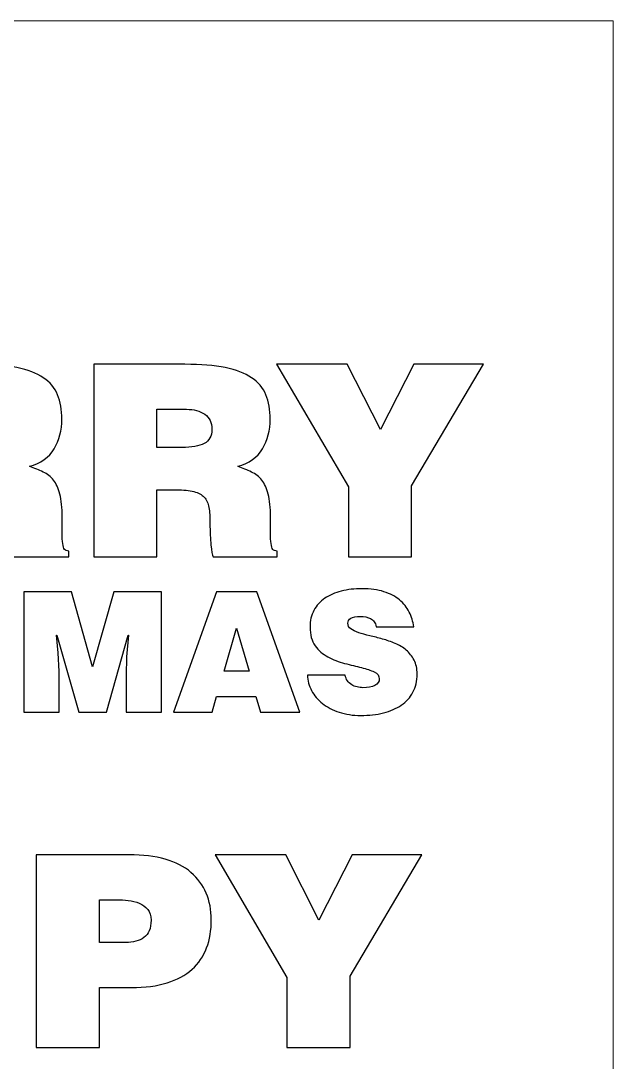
# Model space of a CAD drawing. Header units: millimetres. Extents: x -127 to 127, y -90 to 89.
# Drawn here: x 70.8 to 127, y -9.9 to 88.9 of the extents above; entities that cross this region are included whole.
import ezdxf

# ---------------------------------------------------------------- set-up
doc = ezdxf.new("R2010")
doc.units = ezdxf.units.MM
doc.header["$MEASUREMENT"] = 0
doc.layers.add('Layer 1', color=7, linetype='Continuous')

msp = doc.modelspace()

# ---------------------------------------------------------------- linework, layer by layer
at = {"layer": 'Layer 1', "color": 1, "lineweight": 20}
msp.add_lwpolyline([(-127, -88.9), (127, -88.9), (127, 88.9), (-127, 88.9), (-127, -88.9)], close=True, dxfattribs=at)
at = {"layer": 'Layer 1'}
for points, knots in [([(63.9618, 44.382), (63.9618, 44.382), (63.9618, 38.0066), (63.9618, 38.0066), (63.9618, 38.0066), (63.9618, 38.0066), (57.9674, 38.0066), (57.9674, 38.0066), (57.9674, 38.0066), (57.9674, 38.0066), (57.9674, 56.2946), (57.9674, 56.2946), (57.9674, 56.2946), (57.9674, 56.2946), (66.6034, 56.2946), (66.6034, 56.2946), (66.6034, 56.2946), (68.1274, 56.2946), (69.4059, 56.1888), (70.4388, 55.9771), (70.4388, 55.9771), (71.4717, 55.7654), (72.3057, 55.4479), (72.9407, 55.0246), (72.9407, 55.0246), (73.5757, 54.6013), (74.0287, 54.0594), (74.2996, 53.399), (74.2996, 53.399), (74.5705, 52.7386), (74.706, 51.9681), (74.706, 51.0876), (74.706, 51.0876), (74.706, 50.0377), (74.4605, 49.1022), (73.9694, 48.2809), (73.9694, 48.2809), (73.4783, 47.4596), (72.6994, 46.9051), (71.6326, 46.6172), (71.6326, 46.6172), (72.1067, 46.4309), (72.5385, 46.2489), (72.928, 46.0711), (72.928, 46.0711), (73.3175, 45.8933), (73.6434, 45.6393), (73.9059, 45.3091), (73.9059, 45.3091), (74.1684, 44.9789), (74.3716, 44.5344), (74.5155, 43.9756), (74.5155, 43.9756), (74.6594, 43.4168), (74.7314, 42.6802), (74.7314, 41.7658), (74.7314, 41.7658), (74.7314, 41.1731), (74.7314, 40.6736), (74.7314, 40.2672), (74.7314, 40.2672), (74.7314, 39.8608), (74.7483, 39.5306), (74.7822, 39.2766), (74.7822, 39.2766), (74.8161, 39.0226), (74.8753, 38.8406), (74.96, 38.7305), (74.96, 38.7305), (75.0447, 38.6204), (75.1801, 38.5654), (75.3664, 38.5654), (75.3664, 38.5654), (75.3664, 38.5654), (75.3664, 38.0066), (75.3664, 38.0066), (75.3664, 38.0066), (75.3664, 38.0066), (69.2958, 38.0066), (69.2958, 38.0066), (69.2958, 38.0066), (69.2111, 38.2098), (69.1392, 38.5908), (69.0799, 39.1496), (69.0799, 39.1496), (69.0206, 39.7084), (68.991, 40.3942), (68.991, 41.207), (68.991, 41.207), (68.991, 41.7997), (68.9571, 42.2992), (68.8894, 42.7056), (68.8894, 42.7056), (68.8217, 43.112), (68.6735, 43.438), (68.4449, 43.6835), (68.4449, 43.6835), (68.2163, 43.929), (67.8903, 44.1068), (67.467, 44.2169), (67.467, 44.2169), (67.0437, 44.327), (66.4849, 44.382), (65.7906, 44.382), (65.7906, 44.382), (65.7906, 44.382), (63.9618, 44.382), (63.9618, 44.382)], [0, 0, 0, 0, 0.0357143, 0.0357143, 0.0357143, 0.0357143, 0.0714286, 0.0714286, 0.0714286, 0.0714286, 0.1071429, 0.1071429, 0.1071429, 0.1071429, 0.1428571, 0.1428571, 0.1428571, 0.1428571, 0.1785714, 0.1785714, 0.1785714, 0.1785714, 0.2142857, 0.2142857, 0.2142857, 0.2142857, 0.25, 0.25, 0.25, 0.25, 0.2857143, 0.2857143, 0.2857143, 0.2857143, 0.3214286, 0.3214286, 0.3214286, 0.3214286, 0.3571429, 0.3571429, 0.3571429, 0.3571429, 0.3928571, 0.3928571, 0.3928571, 0.3928571, 0.4285714, 0.4285714, 0.4285714, 0.4285714, 0.4642857, 0.4642857, 0.4642857, 0.4642857, 0.5, 0.5, 0.5, 0.5, 0.5357143, 0.5357143, 0.5357143, 0.5357143, 0.5714286, 0.5714286, 0.5714286, 0.5714286, 0.6071429, 0.6071429, 0.6071429, 0.6071429, 0.6428571, 0.6428571, 0.6428571, 0.6428571, 0.6785714, 0.6785714, 0.6785714, 0.6785714, 0.7142857, 0.7142857, 0.7142857, 0.7142857, 0.75, 0.75, 0.75, 0.75, 0.7857143, 0.7857143, 0.7857143, 0.7857143, 0.8214286, 0.8214286, 0.8214286, 0.8214286, 0.8571429, 0.8571429, 0.8571429, 0.8571429, 0.8928571, 0.8928571, 0.8928571, 0.8928571, 0.9285714, 0.9285714, 0.9285714, 0.9285714, 1, 1, 1, 1]), ([(83.723, 44.382), (83.723, 44.382), (83.723, 38.0066), (83.723, 38.0066), (83.723, 38.0066), (83.723, 38.0066), (77.7286, 38.0066), (77.7286, 38.0066), (77.7286, 38.0066), (77.7286, 38.0066), (77.7286, 56.2946), (77.7286, 56.2946), (77.7286, 56.2946), (77.7286, 56.2946), (86.3646, 56.2946), (86.3646, 56.2946), (86.3646, 56.2946), (87.8886, 56.2946), (89.1671, 56.1888), (90.2, 55.9771), (90.2, 55.9771), (91.2329, 55.7654), (92.0669, 55.4479), (92.7019, 55.0246), (92.7019, 55.0246), (93.3369, 54.6013), (93.7899, 54.0594), (94.0608, 53.399), (94.0608, 53.399), (94.3317, 52.7386), (94.4672, 51.9681), (94.4672, 51.0876), (94.4672, 51.0876), (94.4672, 50.0377), (94.2217, 49.1022), (93.7306, 48.2809), (93.7306, 48.2809), (93.2395, 47.4596), (92.4606, 46.9051), (91.3938, 46.6172), (91.3938, 46.6172), (91.8679, 46.4309), (92.2997, 46.2489), (92.6892, 46.0711), (92.6892, 46.0711), (93.0787, 45.8933), (93.4046, 45.6393), (93.6671, 45.3091), (93.6671, 45.3091), (93.9296, 44.9789), (94.1328, 44.5344), (94.2767, 43.9756), (94.2767, 43.9756), (94.4206, 43.4168), (94.4926, 42.6802), (94.4926, 41.7658), (94.4926, 41.7658), (94.4926, 41.1731), (94.4926, 40.6736), (94.4926, 40.2672), (94.4926, 40.2672), (94.4926, 39.8608), (94.5095, 39.5306), (94.5434, 39.2766), (94.5434, 39.2766), (94.5773, 39.0226), (94.6365, 38.8406), (94.7212, 38.7305), (94.7212, 38.7305), (94.8059, 38.6204), (94.9413, 38.5654), (95.1276, 38.5654), (95.1276, 38.5654), (95.1276, 38.5654), (95.1276, 38.0066), (95.1276, 38.0066), (95.1276, 38.0066), (95.1276, 38.0066), (89.057, 38.0066), (89.057, 38.0066), (89.057, 38.0066), (88.9723, 38.2098), (88.9004, 38.5908), (88.8411, 39.1496), (88.8411, 39.1496), (88.7818, 39.7084), (88.7522, 40.3942), (88.7522, 41.207), (88.7522, 41.207), (88.7522, 41.7997), (88.7183, 42.2992), (88.6506, 42.7056), (88.6506, 42.7056), (88.5829, 43.112), (88.4347, 43.438), (88.2061, 43.6835), (88.2061, 43.6835), (87.9775, 43.929), (87.6515, 44.1068), (87.2282, 44.2169), (87.2282, 44.2169), (86.8049, 44.327), (86.2461, 44.382), (85.5518, 44.382), (85.5518, 44.382), (85.5518, 44.382), (83.723, 44.382), (83.723, 44.382)], [0, 0, 0, 0, 0.0357143, 0.0357143, 0.0357143, 0.0357143, 0.0714286, 0.0714286, 0.0714286, 0.0714286, 0.1071429, 0.1071429, 0.1071429, 0.1071429, 0.1428571, 0.1428571, 0.1428571, 0.1428571, 0.1785714, 0.1785714, 0.1785714, 0.1785714, 0.2142857, 0.2142857, 0.2142857, 0.2142857, 0.25, 0.25, 0.25, 0.25, 0.2857143, 0.2857143, 0.2857143, 0.2857143, 0.3214286, 0.3214286, 0.3214286, 0.3214286, 0.3571429, 0.3571429, 0.3571429, 0.3571429, 0.3928571, 0.3928571, 0.3928571, 0.3928571, 0.4285714, 0.4285714, 0.4285714, 0.4285714, 0.4642857, 0.4642857, 0.4642857, 0.4642857, 0.5, 0.5, 0.5, 0.5, 0.5357143, 0.5357143, 0.5357143, 0.5357143, 0.5714286, 0.5714286, 0.5714286, 0.5714286, 0.6071429, 0.6071429, 0.6071429, 0.6071429, 0.6428571, 0.6428571, 0.6428571, 0.6428571, 0.6785714, 0.6785714, 0.6785714, 0.6785714, 0.7142857, 0.7142857, 0.7142857, 0.7142857, 0.75, 0.75, 0.75, 0.75, 0.7857143, 0.7857143, 0.7857143, 0.7857143, 0.8214286, 0.8214286, 0.8214286, 0.8214286, 0.8571429, 0.8571429, 0.8571429, 0.8571429, 0.8928571, 0.8928571, 0.8928571, 0.8928571, 0.9285714, 0.9285714, 0.9285714, 0.9285714, 1, 1, 1, 1]), ([(107.8784, 38.0066), (107.8784, 38.0066), (101.884, 38.0066), (101.884, 38.0066), (101.884, 38.0066), (101.884, 38.0066), (101.884, 44.6614), (101.884, 44.6614), (101.884, 44.6614), (101.884, 44.6614), (95.0768, 56.2946), (95.0768, 56.2946), (95.0768, 56.2946), (95.0768, 56.2946), (101.7824, 56.2946), (101.7824, 56.2946), (101.7824, 56.2946), (101.7824, 56.2946), (104.932, 50.097), (104.932, 50.097), (104.932, 50.097), (104.932, 50.097), (108.0816, 56.2946), (108.0816, 56.2946), (108.0816, 56.2946), (108.0816, 56.2946), (114.6856, 56.2946), (114.6856, 56.2946), (114.6856, 56.2946), (114.6856, 56.2946), (107.8784, 44.763), (107.8784, 44.763), (107.8784, 44.763), (107.8784, 44.763), (107.8784, 38.0066), (107.8784, 38.0066)], [0, 0, 0, 0, 0.1, 0.1, 0.1, 0.1, 0.2, 0.2, 0.2, 0.2, 0.3, 0.3, 0.3, 0.3, 0.4, 0.4, 0.4, 0.4, 0.5, 0.5, 0.5, 0.5, 0.6, 0.6, 0.6, 0.6, 0.7, 0.7, 0.7, 0.7, 0.8, 0.8, 0.8, 0.8, 1, 1, 1, 1]), ([(83.723, 48.3952), (83.723, 48.3952), (86.0852, 48.3952), (86.0852, 48.3952), (86.0852, 48.3952), (87.0165, 48.3952), (87.7235, 48.5222), (88.2061, 48.7762), (88.2061, 48.7762), (88.6887, 49.0302), (88.93, 49.4789), (88.93, 50.1224), (88.93, 50.1224), (88.93, 50.7659), (88.7056, 51.2442), (88.2569, 51.5575), (88.2569, 51.5575), (87.8082, 51.8708), (87.2282, 52.0274), (86.517, 52.0274), (86.517, 52.0274), (86.517, 52.0274), (83.723, 52.0274), (83.723, 52.0274), (83.723, 52.0274), (83.723, 52.0274), (83.723, 48.3952), (83.723, 48.3952)], [0, 0, 0, 0, 0.125, 0.125, 0.125, 0.125, 0.25, 0.25, 0.25, 0.25, 0.375, 0.375, 0.375, 0.375, 0.5, 0.5, 0.5, 0.5, 0.625, 0.625, 0.625, 0.625, 0.75, 0.75, 0.75, 0.75, 1, 1, 1, 1]), ([(71.0804, 23.2652), (71.0804, 23.2652), (71.0804, 34.6952), (71.0804, 34.6952), (71.0804, 34.6952), (71.0804, 34.6952), (75.6048, 34.6952), (75.6048, 34.6952), (75.6048, 34.6952), (75.6048, 34.6952), (77.6209, 27.5673), (77.6209, 27.5673), (77.6209, 27.5673), (77.6209, 27.5673), (79.637, 34.6952), (79.637, 34.6952), (79.637, 34.6952), (79.637, 34.6952), (84.1614, 34.6952), (84.1614, 34.6952), (84.1614, 34.6952), (84.1614, 34.6952), (84.1614, 23.2652), (84.1614, 23.2652), (84.1614, 23.2652), (84.1614, 23.2652), (80.7959, 23.2652), (80.7959, 23.2652), (80.7959, 23.2652), (80.7959, 23.2652), (80.7959, 26.7577), (80.7959, 26.7577), (80.7959, 26.7577), (80.7959, 26.7577), (80.8435, 28.5357), (80.8435, 28.5357), (80.8435, 28.5357), (80.8435, 28.5357), (81.034, 30.5995), (81.034, 30.5995), (81.034, 30.5995), (81.034, 30.5995), (81.0023, 30.5995), (81.0023, 30.5995), (81.0023, 30.5995), (81.0023, 30.5995), (78.9227, 23.2652), (78.9227, 23.2652), (78.9227, 23.2652), (78.9227, 23.2652), (76.3192, 23.2652), (76.3192, 23.2652), (76.3192, 23.2652), (76.3192, 23.2652), (74.2395, 30.5995), (74.2395, 30.5995), (74.2395, 30.5995), (74.2395, 30.5995), (74.2078, 30.5995), (74.2078, 30.5995), (74.2078, 30.5995), (74.2078, 30.5995), (74.3665, 28.9167), (74.3665, 28.9167), (74.3665, 28.9167), (74.3665, 28.9167), (74.4459, 27.1387), (74.4459, 27.1387), (74.4459, 27.1387), (74.4459, 27.1387), (74.4459, 23.2652), (74.4459, 23.2652), (74.4459, 23.2652), (74.4459, 23.2652), (71.0804, 23.2652), (71.0804, 23.2652)], [0, 0, 0, 0, 0.05, 0.05, 0.05, 0.05, 0.1, 0.1, 0.1, 0.1, 0.15, 0.15, 0.15, 0.15, 0.2, 0.2, 0.2, 0.2, 0.25, 0.25, 0.25, 0.25, 0.3, 0.3, 0.3, 0.3, 0.35, 0.35, 0.35, 0.35, 0.4, 0.4, 0.4, 0.4, 0.45, 0.45, 0.45, 0.45, 0.5, 0.5, 0.5, 0.5, 0.55, 0.55, 0.55, 0.55, 0.6, 0.6, 0.6, 0.6, 0.65, 0.65, 0.65, 0.65, 0.7, 0.7, 0.7, 0.7, 0.75, 0.75, 0.75, 0.75, 0.8, 0.8, 0.8, 0.8, 0.85, 0.85, 0.85, 0.85, 0.9, 0.9, 0.9, 0.9, 1, 1, 1, 1]), ([(85.2885, 23.2652), (85.2885, 23.2652), (89.3843, 34.6952), (89.3843, 34.6952), (89.3843, 34.6952), (89.3843, 34.6952), (93.1943, 34.6952), (93.1943, 34.6952), (93.1943, 34.6952), (93.1943, 34.6952), (97.29, 23.2652), (97.29, 23.2652), (97.29, 23.2652), (97.29, 23.2652), (93.5594, 23.2652), (93.5594, 23.2652), (93.5594, 23.2652), (93.5594, 23.2652), (93.1149, 24.7733), (93.1149, 24.7733), (93.1149, 24.7733), (93.1149, 24.7733), (89.3843, 24.7733), (89.3843, 24.7733), (89.3843, 24.7733), (89.3843, 24.7733), (88.9557, 23.2652), (88.9557, 23.2652), (88.9557, 23.2652), (88.9557, 23.2652), (85.2885, 23.2652), (85.2885, 23.2652)], [0, 0, 0, 0, 0.1111111, 0.1111111, 0.1111111, 0.1111111, 0.2222222, 0.2222222, 0.2222222, 0.2222222, 0.3333333, 0.3333333, 0.3333333, 0.3333333, 0.4444444, 0.4444444, 0.4444444, 0.4444444, 0.5555556, 0.5555556, 0.5555556, 0.5555556, 0.6666667, 0.6666667, 0.6666667, 0.6666667, 0.7777778, 0.7777778, 0.7777778, 0.7777778, 1, 1, 1, 1]), ([(104.5291, 31.3773), (104.4973, 31.5784), (104.4338, 31.7398), (104.3386, 31.8615), (104.3386, 31.8615), (104.2433, 31.9832), (104.1269, 32.0811), (103.9893, 32.1552), (103.9893, 32.1552), (103.7247, 32.2928), (103.402, 32.3616), (103.021, 32.3616), (103.021, 32.3616), (102.6082, 32.3616), (102.3066, 32.306), (102.1161, 32.1949), (102.1161, 32.1949), (101.9256, 32.0838), (101.8303, 31.9224), (101.8303, 31.7107), (101.8303, 31.7107), (101.8303, 31.499), (101.9256, 31.3244), (102.1161, 31.1868), (102.1161, 31.1868), (102.3066, 31.0492), (102.5553, 30.9275), (102.8622, 30.8217), (102.8622, 30.8217), (103.1691, 30.7159), (103.5184, 30.618), (103.91, 30.528), (103.91, 30.528), (104.3015, 30.4381), (104.7037, 30.3349), (105.1165, 30.2185), (105.1165, 30.2185), (105.5292, 30.102), (105.9314, 29.9618), (106.323, 29.7978), (106.323, 29.7978), (106.7145, 29.6337), (107.0638, 29.4221), (107.3707, 29.1628), (107.3707, 29.1628), (107.6776, 28.9035), (107.9263, 28.5913), (108.1168, 28.2261), (108.1168, 28.2261), (108.3073, 27.861), (108.4026, 27.4192), (108.4026, 26.9006), (108.4026, 26.9006), (108.4026, 26.2338), (108.2703, 25.6544), (108.0057, 25.1623), (108.0057, 25.1623), (107.7411, 24.6701), (107.3733, 24.2627), (106.9024, 23.9399), (106.9024, 23.9399), (106.4314, 23.6171), (105.8679, 23.3737), (105.2117, 23.2096), (105.2117, 23.2096), (104.5555, 23.0456), (103.8359, 22.9636), (103.0527, 22.9636), (103.0527, 22.9636), (102.3013, 22.9636), (101.6187, 23.0668), (101.0048, 23.2731), (101.0048, 23.2731), (100.391, 23.4795), (99.8645, 23.7573), (99.4253, 24.1066), (99.4253, 24.1066), (98.9861, 24.4558), (98.6421, 24.8606), (98.3934, 25.321), (98.3934, 25.321), (98.1447, 25.7814), (98.0097, 26.2709), (97.9886, 26.7895), (97.9886, 26.7895), (97.9886, 26.7895), (101.5763, 26.7895), (101.5763, 26.7895), (101.5763, 26.7895), (101.6504, 26.3873), (101.8568, 26.0857), (102.1955, 25.8846), (102.1955, 25.8846), (102.3436, 25.7893), (102.513, 25.7179), (102.7035, 25.6703), (102.7035, 25.6703), (102.894, 25.6226), (103.0792, 25.5988), (103.2591, 25.5988), (103.2591, 25.5988), (103.7353, 25.5988), (104.1137, 25.6703), (104.3941, 25.8131), (104.3941, 25.8131), (104.6746, 25.956), (104.8148, 26.165), (104.8148, 26.4402), (104.8148, 26.4402), (104.8148, 26.726), (104.6534, 26.9456), (104.3306, 27.099), (104.3306, 27.099), (104.0078, 27.2525), (103.603, 27.3901), (103.1162, 27.5118), (103.1162, 27.5118), (102.6294, 27.6335), (102.1002, 27.7658), (101.5287, 27.9086), (101.5287, 27.9086), (100.9572, 28.0515), (100.428, 28.2552), (99.9412, 28.5198), (99.9412, 28.5198), (99.4544, 28.7844), (99.0496, 29.139), (98.7268, 29.5835), (98.7268, 29.5835), (98.404, 30.028), (98.2426, 30.6153), (98.2426, 31.3456), (98.2426, 31.3456), (98.2426, 31.9488), (98.3669, 32.4806), (98.6156, 32.941), (98.6156, 32.941), (98.8643, 33.4014), (99.2083, 33.7824), (99.6475, 34.084), (99.6475, 34.084), (100.0867, 34.3856), (100.608, 34.6132), (101.2112, 34.7666), (101.2112, 34.7666), (101.8145, 34.9201), (102.4759, 34.9968), (103.1956, 34.9968), (103.1956, 34.9968), (103.9893, 34.9968), (104.6772, 34.9016), (105.2593, 34.7111), (105.2593, 34.7111), (105.8414, 34.5206), (106.3309, 34.2613), (106.7278, 33.9332), (106.7278, 33.9332), (107.1246, 33.6051), (107.4342, 33.2215), (107.6565, 32.7823), (107.6565, 32.7823), (107.8787, 32.3431), (108.0216, 31.8747), (108.0851, 31.3773), (108.0851, 31.3773), (108.0851, 31.3773), (104.5291, 31.3773), (104.5291, 31.3773)], [0, 0, 0, 0, 0.0232558, 0.0232558, 0.0232558, 0.0232558, 0.0465116, 0.0465116, 0.0465116, 0.0465116, 0.0697674, 0.0697674, 0.0697674, 0.0697674, 0.0930233, 0.0930233, 0.0930233, 0.0930233, 0.1162791, 0.1162791, 0.1162791, 0.1162791, 0.1395349, 0.1395349, 0.1395349, 0.1395349, 0.1627907, 0.1627907, 0.1627907, 0.1627907, 0.1860465, 0.1860465, 0.1860465, 0.1860465, 0.2093023, 0.2093023, 0.2093023, 0.2093023, 0.2325581, 0.2325581, 0.2325581, 0.2325581, 0.255814, 0.255814, 0.255814, 0.255814, 0.2790698, 0.2790698, 0.2790698, 0.2790698, 0.3023256, 0.3023256, 0.3023256, 0.3023256, 0.3255814, 0.3255814, 0.3255814, 0.3255814, 0.3488372, 0.3488372, 0.3488372, 0.3488372, 0.372093, 0.372093, 0.372093, 0.372093, 0.3953488, 0.3953488, 0.3953488, 0.3953488, 0.4186047, 0.4186047, 0.4186047, 0.4186047, 0.4418605, 0.4418605, 0.4418605, 0.4418605, 0.4651163, 0.4651163, 0.4651163, 0.4651163, 0.4883721, 0.4883721, 0.4883721, 0.4883721, 0.5116279, 0.5116279, 0.5116279, 0.5116279, 0.5348837, 0.5348837, 0.5348837, 0.5348837, 0.5581395, 0.5581395, 0.5581395, 0.5581395, 0.5813953, 0.5813953, 0.5813953, 0.5813953, 0.6046512, 0.6046512, 0.6046512, 0.6046512, 0.627907, 0.627907, 0.627907, 0.627907, 0.6511628, 0.6511628, 0.6511628, 0.6511628, 0.6744186, 0.6744186, 0.6744186, 0.6744186, 0.6976744, 0.6976744, 0.6976744, 0.6976744, 0.7209302, 0.7209302, 0.7209302, 0.7209302, 0.744186, 0.744186, 0.744186, 0.744186, 0.7674419, 0.7674419, 0.7674419, 0.7674419, 0.7906977, 0.7906977, 0.7906977, 0.7906977, 0.8139535, 0.8139535, 0.8139535, 0.8139535, 0.8372093, 0.8372093, 0.8372093, 0.8372093, 0.8604651, 0.8604651, 0.8604651, 0.8604651, 0.8837209, 0.8837209, 0.8837209, 0.8837209, 0.9069767, 0.9069767, 0.9069767, 0.9069767, 0.9302326, 0.9302326, 0.9302326, 0.9302326, 0.9534884, 0.9534884, 0.9534884, 0.9534884, 1, 1, 1, 1]), ([(91.2575, 31.2503), (91.2575, 31.2503), (90.0987, 27.1546), (90.0987, 27.1546), (90.0987, 27.1546), (90.0987, 27.1546), (92.464, 27.1546), (92.464, 27.1546), (92.464, 27.1546), (92.464, 27.1546), (91.2575, 31.2503), (91.2575, 31.2503)], [0, 0, 0, 0, 0.25, 0.25, 0.25, 0.25, 0.5, 0.5, 0.5, 0.5, 1, 1, 1, 1]), ([(72.2676, -8.5503), (72.2676, -8.5503), (72.2676, 9.7377), (72.2676, 9.7377), (72.2676, 9.7377), (72.2676, 9.7377), (81.0814, 9.7377), (81.0814, 9.7377), (81.0814, 9.7377), (83.7061, 9.7377), (85.6619, 9.1789), (86.9488, 8.0613), (86.9488, 8.0613), (88.2357, 6.9437), (88.8792, 5.4451), (88.8792, 3.5655), (88.8792, 3.5655), (88.8792, 2.5834), (88.731, 1.6944), (88.4347, 0.8985), (88.4347, 0.8985), (88.1384, 0.1026), (87.6769, -0.5747), (87.0504, -1.1335), (87.0504, -1.1335), (86.4239, -1.6923), (85.6365, -2.1199), (84.6882, -2.4162), (84.6882, -2.4162), (83.7399, -2.7125), (82.6054, -2.8607), (81.2846, -2.8607), (81.2846, -2.8607), (81.2846, -2.8607), (78.262, -2.8607), (78.262, -2.8607), (78.262, -2.8607), (78.262, -2.8607), (78.262, -8.5503), (78.262, -8.5503), (78.262, -8.5503), (78.262, -8.5503), (72.2676, -8.5503), (72.2676, -8.5503)], [0, 0, 0, 0, 0.0833333, 0.0833333, 0.0833333, 0.0833333, 0.1666667, 0.1666667, 0.1666667, 0.1666667, 0.25, 0.25, 0.25, 0.25, 0.3333333, 0.3333333, 0.3333333, 0.3333333, 0.4166667, 0.4166667, 0.4166667, 0.4166667, 0.5, 0.5, 0.5, 0.5, 0.5833333, 0.5833333, 0.5833333, 0.5833333, 0.6666667, 0.6666667, 0.6666667, 0.6666667, 0.75, 0.75, 0.75, 0.75, 0.8333333, 0.8333333, 0.8333333, 0.8333333, 1, 1, 1, 1]), ([(102.0364, -8.5503), (102.0364, -8.5503), (96.042, -8.5503), (96.042, -8.5503), (96.042, -8.5503), (96.042, -8.5503), (96.042, -1.8955), (96.042, -1.8955), (96.042, -1.8955), (96.042, -1.8955), (89.2348, 9.7377), (89.2348, 9.7377), (89.2348, 9.7377), (89.2348, 9.7377), (95.9404, 9.7377), (95.9404, 9.7377), (95.9404, 9.7377), (95.9404, 9.7377), (99.09, 3.5401), (99.09, 3.5401), (99.09, 3.5401), (99.09, 3.5401), (102.2396, 9.7377), (102.2396, 9.7377), (102.2396, 9.7377), (102.2396, 9.7377), (108.8436, 9.7377), (108.8436, 9.7377), (108.8436, 9.7377), (108.8436, 9.7377), (102.0364, -1.7939), (102.0364, -1.7939), (102.0364, -1.7939), (102.0364, -1.7939), (102.0364, -8.5503), (102.0364, -8.5503)], [0, 0, 0, 0, 0.1, 0.1, 0.1, 0.1, 0.2, 0.2, 0.2, 0.2, 0.3, 0.3, 0.3, 0.3, 0.4, 0.4, 0.4, 0.4, 0.5, 0.5, 0.5, 0.5, 0.6, 0.6, 0.6, 0.6, 0.7, 0.7, 0.7, 0.7, 0.8, 0.8, 0.8, 0.8, 1, 1, 1, 1]), ([(80.7512, 1.4065), (81.4624, 1.4065), (82.0424, 1.5631), (82.4911, 1.8764), (82.4911, 1.8764), (82.9398, 2.1897), (83.1642, 2.7442), (83.1642, 3.5401), (83.1642, 3.5401), (83.1642, 3.9634), (83.0584, 4.3021), (82.8467, 4.5561), (82.8467, 4.5561), (82.635, 4.8101), (82.3683, 5.0048), (82.0466, 5.1403), (82.0466, 5.1403), (81.7249, 5.2758), (81.3777, 5.3647), (81.0052, 5.407), (81.0052, 5.407), (80.6327, 5.4493), (80.2855, 5.4705), (79.9638, 5.4705), (79.9638, 5.4705), (79.9638, 5.4705), (78.262, 5.4705), (78.262, 5.4705), (78.262, 5.4705), (78.262, 5.4705), (78.262, 1.4065), (78.262, 1.4065), (78.262, 1.4065), (78.262, 1.4065), (80.7512, 1.4065), (80.7512, 1.4065)], [0, 0, 0, 0, 0.1, 0.1, 0.1, 0.1, 0.2, 0.2, 0.2, 0.2, 0.3, 0.3, 0.3, 0.3, 0.4, 0.4, 0.4, 0.4, 0.5, 0.5, 0.5, 0.5, 0.6, 0.6, 0.6, 0.6, 0.7, 0.7, 0.7, 0.7, 0.8, 0.8, 0.8, 0.8, 1, 1, 1, 1])]:
    msp.add_open_spline(points, degree=3, knots=knots, dxfattribs=at)

doc.saveas('drawing.dxf')
